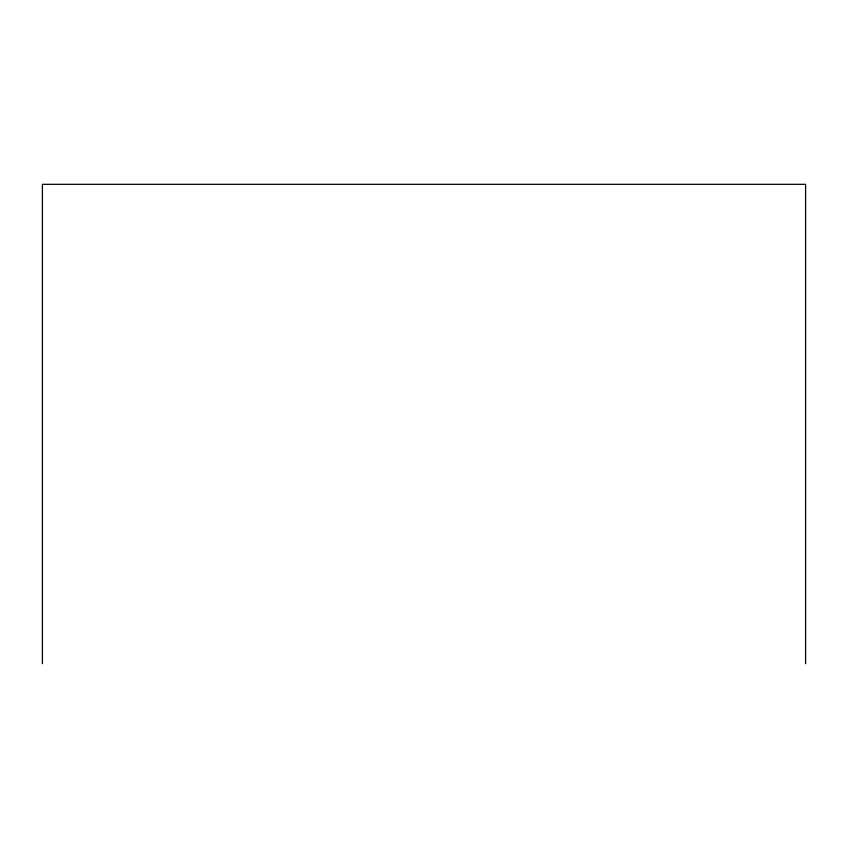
<?xml version="1.0" encoding="UTF-8"?>
<svg xmlns="http://www.w3.org/2000/svg" width="848" height="848" viewBox="0 0 848 848"><rect width="100%" height="100%" fill="white"/><g stroke="black" fill="none" stroke-linecap="round" stroke-linejoin="round"><path stroke-width="1.27" d="M805.6 663.677L805.6 184.323L42.4 184.323L42.4 663.677"/></g></svg>
